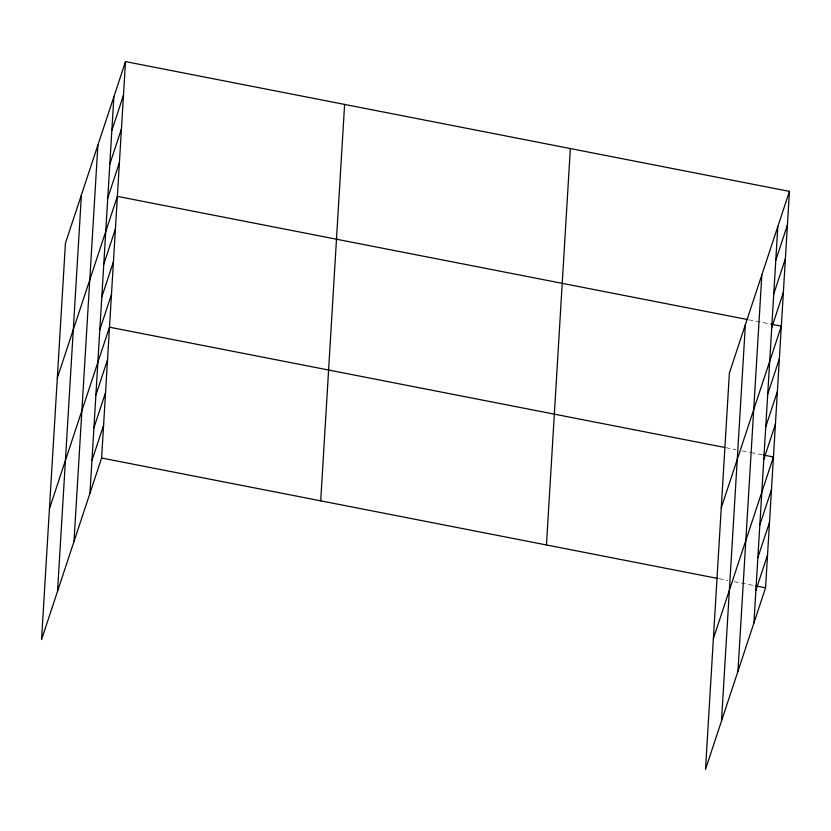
<?xml version="1.0" encoding="UTF-8"?>
<svg xmlns="http://www.w3.org/2000/svg" width="831" height="831" viewBox="0 0 831 831"><rect width="100%" height="100%" fill="white"/><g stroke="black" fill="none" stroke-linecap="round" stroke-linejoin="round"><path stroke-width="0.62" stroke-dasharray="4.16 3.12" d="M748.773 319.8L771.313 324.215M725.868 447.68L735.882 449.644M742.145 450.859L749.655 452.334M750.912 452.573L762.172 454.775M719.231 578.74L727.998 580.453M734.261 581.679L754.288 585.595"/><path stroke-width="1.25" d="M57.536 591.288L81.417 194.88M74.001 541.5L97.892 145.093M89.977 493.178L113.868 96.77M125.502 61.598L65.441 243.203L41.55 639.61L101.611 458.016L125.502 61.598L789.45 191.39L765.559 587.797L705.498 769.402L729.389 372.984L789.45 191.39M320.714 500.844L344.605 104.436M546.455 544.97L570.346 148.562M721.485 721.069L745.376 324.661M737.949 671.282L761.84 274.874M753.935 622.959L777.816 226.551M111.842 130.457L123.466 95.295M109.806 164.154L121.44 128.992M107.781 197.851L119.404 162.689M57.318 377.98L117.379 196.386L747.526 319.561M103.771 264.248L115.405 229.086M101.808 296.958L113.432 261.786M99.834 329.658L111.458 294.496M49.434 508.801L109.495 327.196L724.611 447.442M95.887 395.068L107.521 359.906M93.924 427.768L105.547 392.606M91.95 460.467L103.584 425.306M775.79 260.248L787.424 225.087M773.754 293.945L785.388 258.773M771.729 327.632L783.363 292.47M721.266 507.762L781.327 326.168L771.313 324.215M767.73 394.039L779.353 358.867M765.756 426.739L777.39 391.578M763.782 459.439L775.416 424.277M713.382 638.582L773.443 456.988L763.429 455.024M759.846 524.849L771.469 489.688M757.872 557.549L769.506 522.387M755.898 590.259L767.532 555.098M101.611 458.016L717.984 578.501M755.545 585.845L765.559 587.797"/></g></svg>
